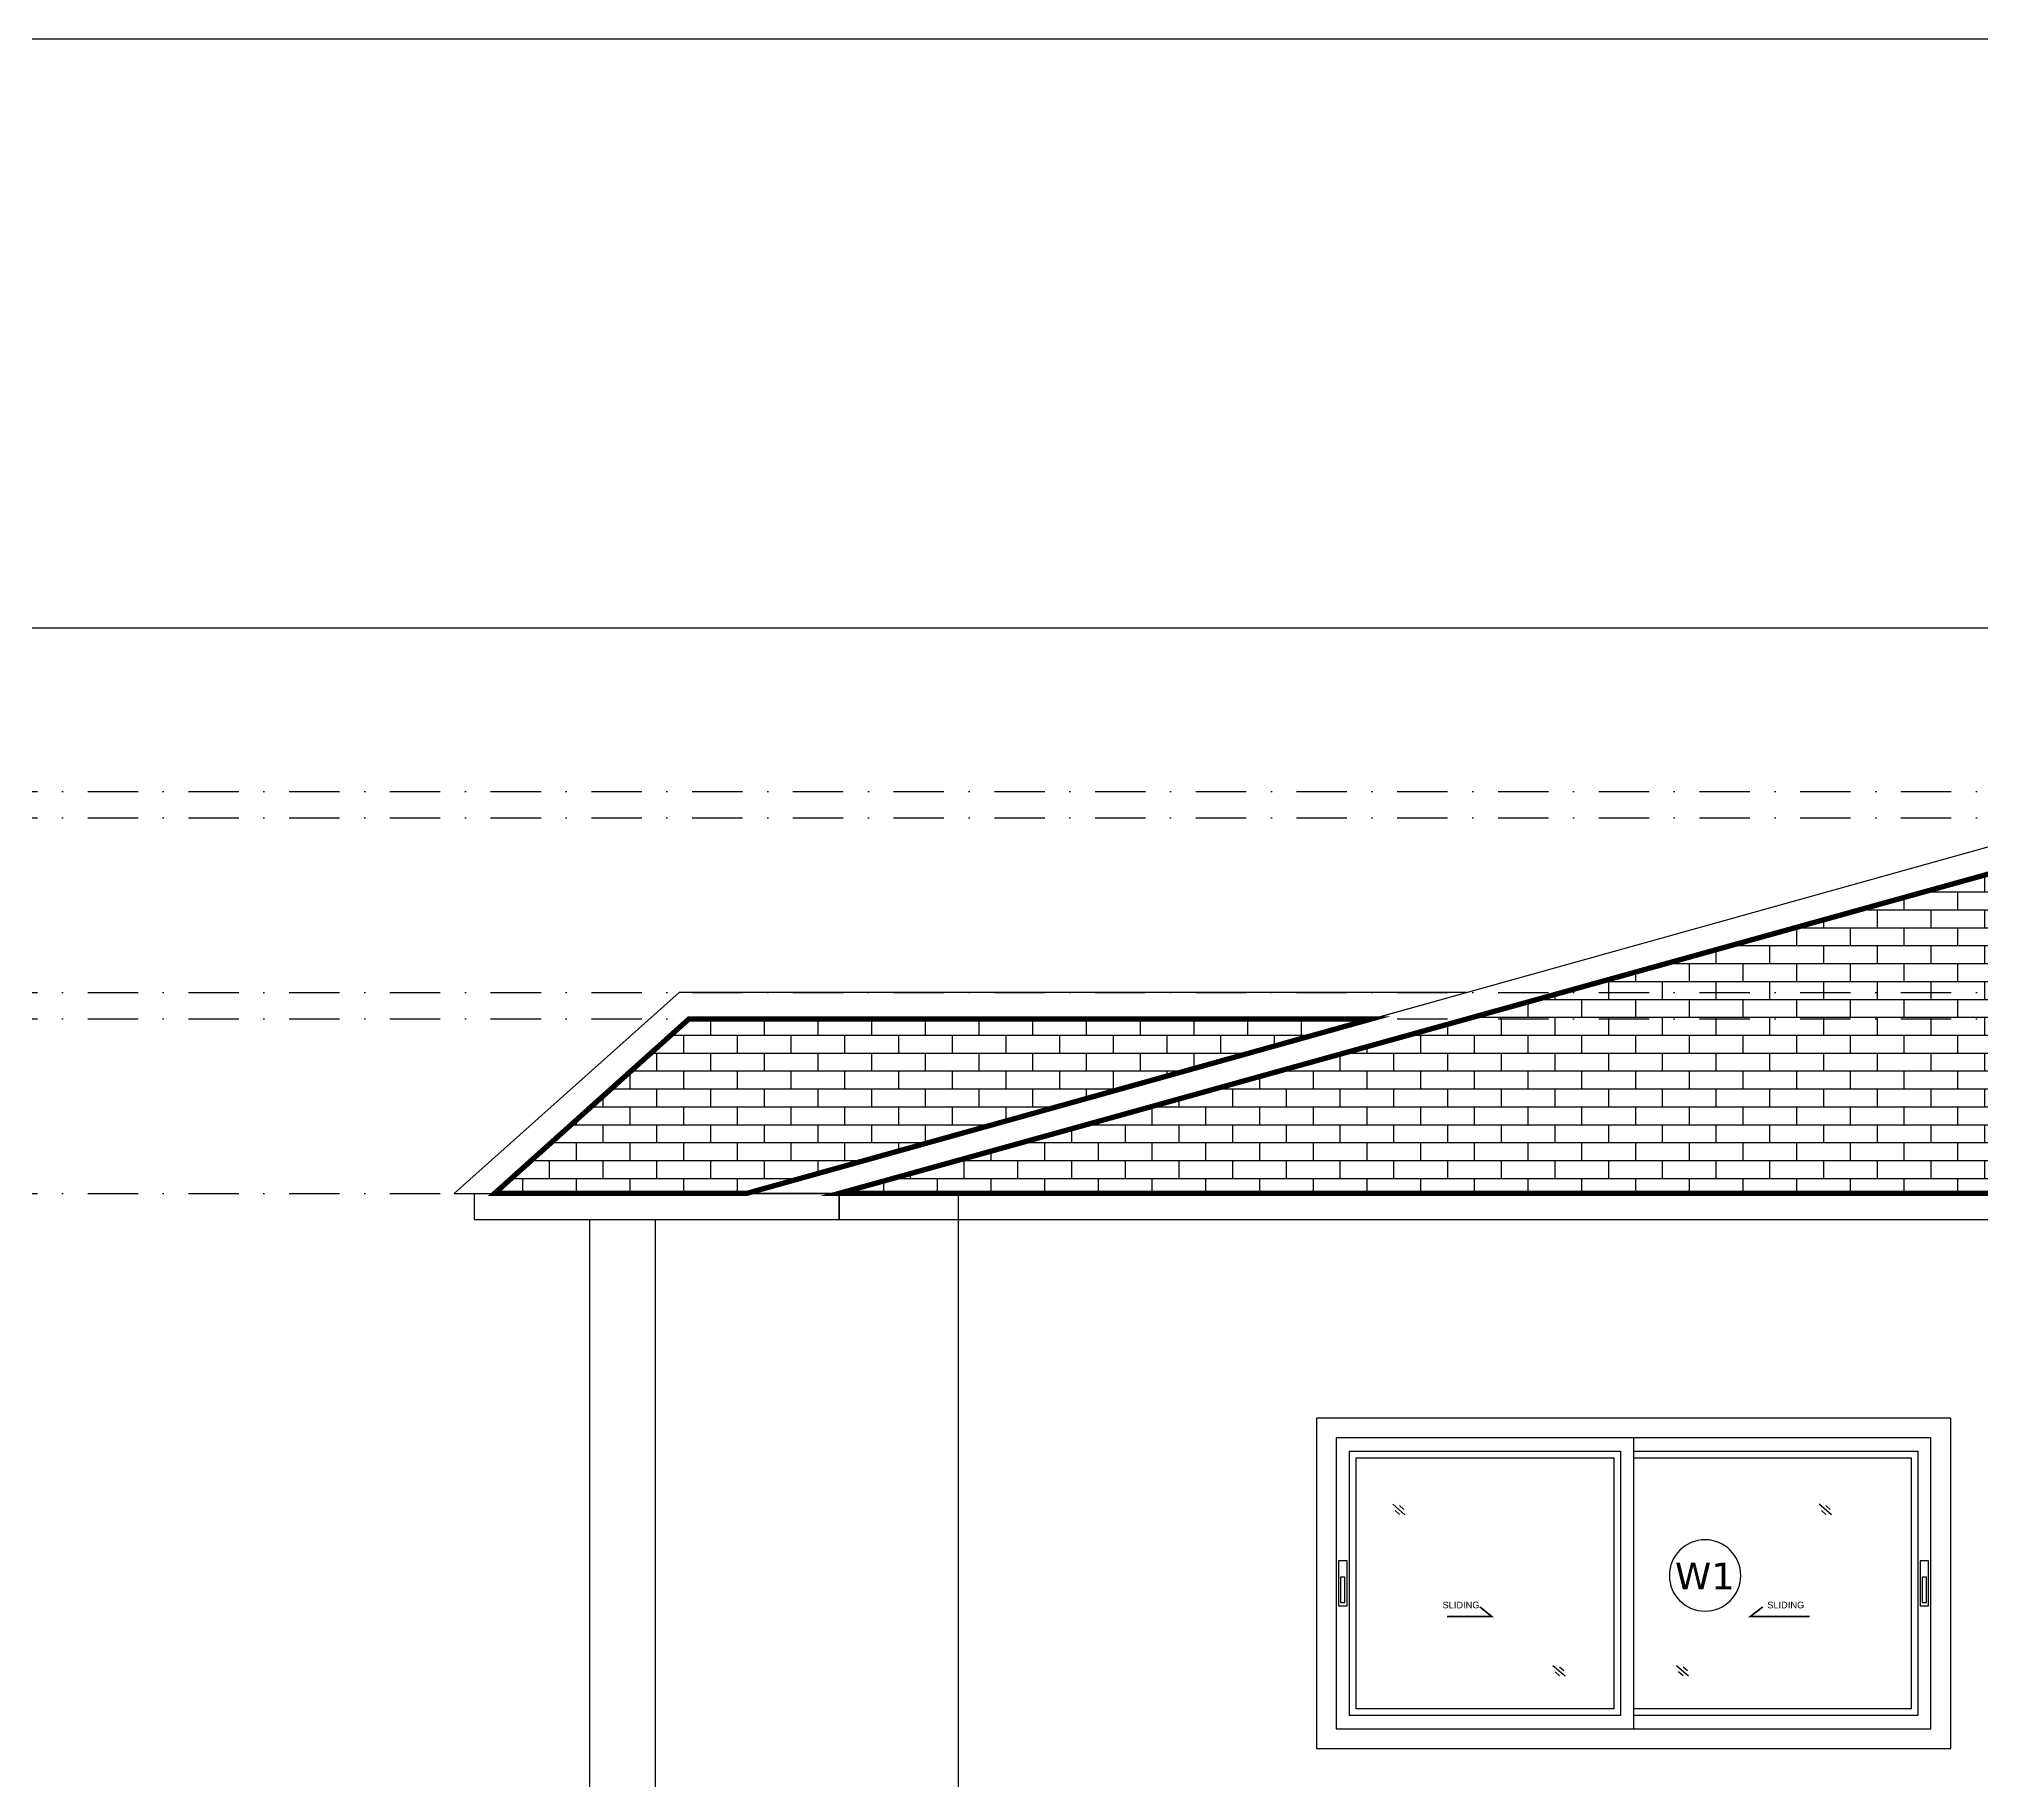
# Model space of a CAD drawing. Header units: millimetres. Extents: x -620 to 116137, y -21481 to 17762.
# Drawn here: x 33908 to 41256, y -16122 to -9535 of the extents above; entities that cross this region are included whole.
import ezdxf
from ezdxf.enums import TextEntityAlignment as Align
from ezdxf.xclip import XClip

# ---------------------------------------------------------------- set-up
doc = ezdxf.new("R2010")
doc.units = ezdxf.units.MM
doc.header["$LTSCALE"] = 150
doc.header["$XCLIPFRAME"] = 2
doc.linetypes.add('DASHDOT', pattern=[25.4, 12.7, -6.35, 0, -6.35])
doc.linetypes.add('HIDDEN', pattern=[0])
for name, color, linetype in [('ad-Door', 11, 'Continuous'), ('ad-Elevation 10', 8, 'Continuous'), ('ad-MS Column', 1, 'Continuous'), ('ad-Text Main_Door&window Label', 7, 'Continuous'), ('ad-Wall hatch', 8, 'Continuous'), ('ad-White band', 7, 'Continuous')]:
    doc.layers.add(name, color=color, linetype=linetype)
for name, color, linetype, true_color in [('ad-Primary Roof', 5, 'Continuous', 0x0000ff), ('ad-Ridge', 7, 'Continuous', 0xa56752), ('ad-Secondary Roof', 6, 'Continuous', 0xff00ff)]:
    doc.layers.add(name, color=color, linetype=linetype, true_color=true_color)
doc.styles.add('6 U T S R N_Typical Floor Plan$0$3BHK-E(NB)$0$grid_text', font='verdana.ttf', dxfattribs={"width": 0.9})
doc.styles.get("Standard").update_dxf_attribs({"font": 'arial.ttf'})

# ---------------------------------------------------------------- blocks, each defined once
blk = doc.blocks.new('$ZCDB_AUDIT_GENERATED_1C4403')
at = {"layer": 'ad-Elevation 10', "linetype": 'DASHDOT', "ltscale": 0.1}
for points in [[(-27431.1, 4570), (0, 4570)], [(-27431.1, 4470), (-2459.8, 4470), (-2319.6, 4127), (0, 4127)], [(-27431.1, 3810), (0, 3810)], [(-27431.1, 3710), (-2459.8, 3710), (-2319.6, 3367), (0, 3367)], [(-27431.1, 3050), (0, 3050)]]:
    blk.add_lwpolyline(points, dxfattribs=at)
blk = doc.blocks.new('zw$6575')
at = {"layer": 'ad-Wall hatch', "transparency": 33554610}
h = blk.add_hatch(dxfattribs=at)
h.set_pattern_fill('AR-BRSTD', color=256, angle=360)
h.set_pattern_definition([(360, (-1735205.87, 762949.44), (2e-14, 67.7418), []), (90, (-1735205.87, 762949.44), (-101.6, 67.7418), [67.7418, -67.7418])])
h.paths.add_polyline_path([(-12570, 0), (-7475, 1415.6), (-2380, 0)])
h = blk.add_hatch(dxfattribs=at)
h.set_pattern_fill('AR-BRSTD', color=256, angle=360)
h.set_pattern_definition([(360, (-1735555.67, 762949.44), (2e-14, 67.7418), []), (90, (-1735555.67, 762949.44), (-101.6, 67.7418), [67.7418, -67.7418])])
h.paths.add_polyline_path([(-12919.8, 0), (-13873.7, 0), (-13138.3, 660), (-10555.6, 660)])
at = {"layer": 'ad-Primary Roof', "const_width": 20}
blk.add_lwpolyline([(-12570, 0), (-7475, 1415.6), (-2380, 0)], close=True, dxfattribs=at)
at = {"layer": 'ad-Ridge'}
for points in [[(-7475, 1520), (-7475, 1415.6), (-12570, 0), (-12919.8, 0)], [(-13873.7, 0), (-13138.3, 660), (-10555.6, 660), (-10197.4, 760), (-13175.6, 760), (-14026.3, 0)]]:
    blk.add_lwpolyline(points, close=True, dxfattribs=at)
at = {"layer": 'ad-Secondary Roof', "const_width": 20}
blk.add_lwpolyline([(-12919.8, 0), (-13873.7, 0), (-13138.3, 660), (-10555.6, 660)], close=True, dxfattribs=at)
at = {"layer": 'ad-White band', "color": 8}
blk.add_lwpolyline([(-13950, 0), (-12570, 0), (-12570, -100), (-13950, -100)], close=True, dxfattribs=at)
at = {"layer": 'ad-White band'}
blk.add_lwpolyline([(-12570, 0), (-2380, 0), (-2380, -100), (-12570, -100)], close=True, dxfattribs=at)
blk = doc.blocks.new('zw$66E4')
at = {"layer": 'ad-MS Column'}
blk.add_lwpolyline([(0, 0), (250, 0), (250, 2950), (0, 2950)], close=True, dxfattribs=at)
blk = doc.blocks.new('A$C21625DEA')
at = {"layer": 'ad-Wall hatch'}
for p, q in [((0, 0), (46.1, 39.6)), ((4.3, 19.8), (20.9, 34.6)), ((20.7, 1.3), (37.4, 16))]:
    blk.add_line(p, q, dxfattribs=at)
blk = doc.blocks.new('hejhf')
at = {"layer": 'ad-Door', "linetype": 'HIDDEN', "ltscale": 300}
blk.add_lwpolyline([(35196.8, 30880), (35228.6, 30880), (35228.6, 30709.6), (35196.8, 30709.6)], close=True, dxfattribs=at)
at = {"layer": 'ad-Door'}
blk.add_lwpolyline([(35204.5, 30818.4), (35220.9, 30818.4), (35220.9, 30721.7), (35204.5, 30721.7)], close=True, dxfattribs=at)
blk = doc.blocks.new('6 U T S R N_Typical Floor Plan$0$ad_Window Tag')
blk.add_circle((0, 0), 150)
at = {"style": '6 U T S R N_Typical Floor Plan$0$3BHK-E(NB)$0$grid_text', "width": 0.9}
blk.add_attdef('D1', text='', height=125, dxfattribs=at).set_placement((0, 0), align=Align.MIDDLE_CENTER)
blk = doc.blocks.new('zw$E83C')
at = {"layer": 'ad-Door'}
for points in [[(2400, 1250), (0, 1250), (0, 0), (2400, 0)], [(2325, 1175), (75, 1175), (75, 75), (2325, 75)], [(125, 1125), (1150, 1125), (1150, 125), (125, 125)], [(150, 1100), (1125, 1100), (1125, 150), (150, 150)]]:
    blk.add_lwpolyline(points, close=True, dxfattribs=at)
for points in [[(1200, 1175), (1200, 75)], [(1200, 1125), (2275, 1125), (2275, 125), (1200, 125)], [(1200, 1100), (2250, 1100), (2250, 150), (1200, 150)]]:
    blk.add_lwpolyline(points, dxfattribs=at)
at = {"layer": 'ad-Door', "const_width": 6.39, "elevation": 0}
for points in [[(618.9, 535.8), (663.3, 499.6), (494.2, 499.6)], [(1688.8, 535.7), (1642, 499.6), (1865.7, 499.6)]]:
    blk.add_lwpolyline(points, dxfattribs=at)
at = {"xscale": -1}
for p in [(35312.7, -30169.8), (37512.7, -30169.8)]:
    blk.add_blockref('hejhf', p, dxfattribs=at)
at = {"layer": 'ad-Elevation 10', "xscale": -1}
for p in [(335.2, 884.5, 0), (1948.5, 884.5), (940.7, 273.8, 0), (1408, 273.8)]:
    blk.add_blockref('A$C21625DEA', p, dxfattribs=at)
at = {"layer": 'ad-Text Main_Door&window Label'}
ref = blk.add_blockref('6 U T S R N_Typical Floor Plan$0$ad_Window Tag', (1470.4, 654.8), dxfattribs=dict(at, xscale=-0.9, yscale=0.9, zscale=0.9))
ref.add_attrib('D1', 'W1', dxfattribs={"height": 101.25, "style": '6 U T S R N_Typical Floor Plan$0$3BHK-E(NB)$0$grid_text'}).set_placement((1469.4, 652.7), align=Align.MIDDLE_CENTER)
at = {"layer": 'ad-Text Main_Door&window Label', "linetype": 'Continuous', "char_height": 25, "width": 146.471, "attachment_point": 5}
for insert in [(547.3, 542.8, 0), (1775.8, 542.8, 0)]:
    blk.add_mtext('SLIDING', dxfattribs=dict(at, insert=insert))
blk = doc.blocks.new('A$Cbe5af2ca')
at = {"layer": 'ad-Elevation 10'}
blk.add_lwpolyline([(-12120, 0), (-12120, -3500), (0, -3500), (0, 0)], dxfattribs=at)
blk.add_blockref('zw$E83C', (-10765, -2100))
at = {"layer": 'ad-MS Column'}
blk.add_blockref('zw$66E4', (-13515, -3050), dxfattribs=at)

msp = doc.modelspace()

# ---------------------------------------------------------------- linework, layer by layer
msp.add_lwpolyline([(29034.2, -9535.3), (58068.4, -9535.3), (58068.4, -21480.7), (29034.2, -21480.7)], close=True)

# ---------------------------------------------------------------- block references
ref = msp.add_blockref('$ZCDB_AUDIT_GENERATED_1C4403', (55314.1, -16952.2))
XClip(ref).set_block_clipping_path([(-22745.2535103688, -2140.6281090205), (349.01197073, 5188.3683916222)])
for name in ['zw$6575', 'A$Cbe5af2ca']:
    msp.add_blockref(name, (49506.4, -13902.2))

doc.saveas('drawing.dxf')
